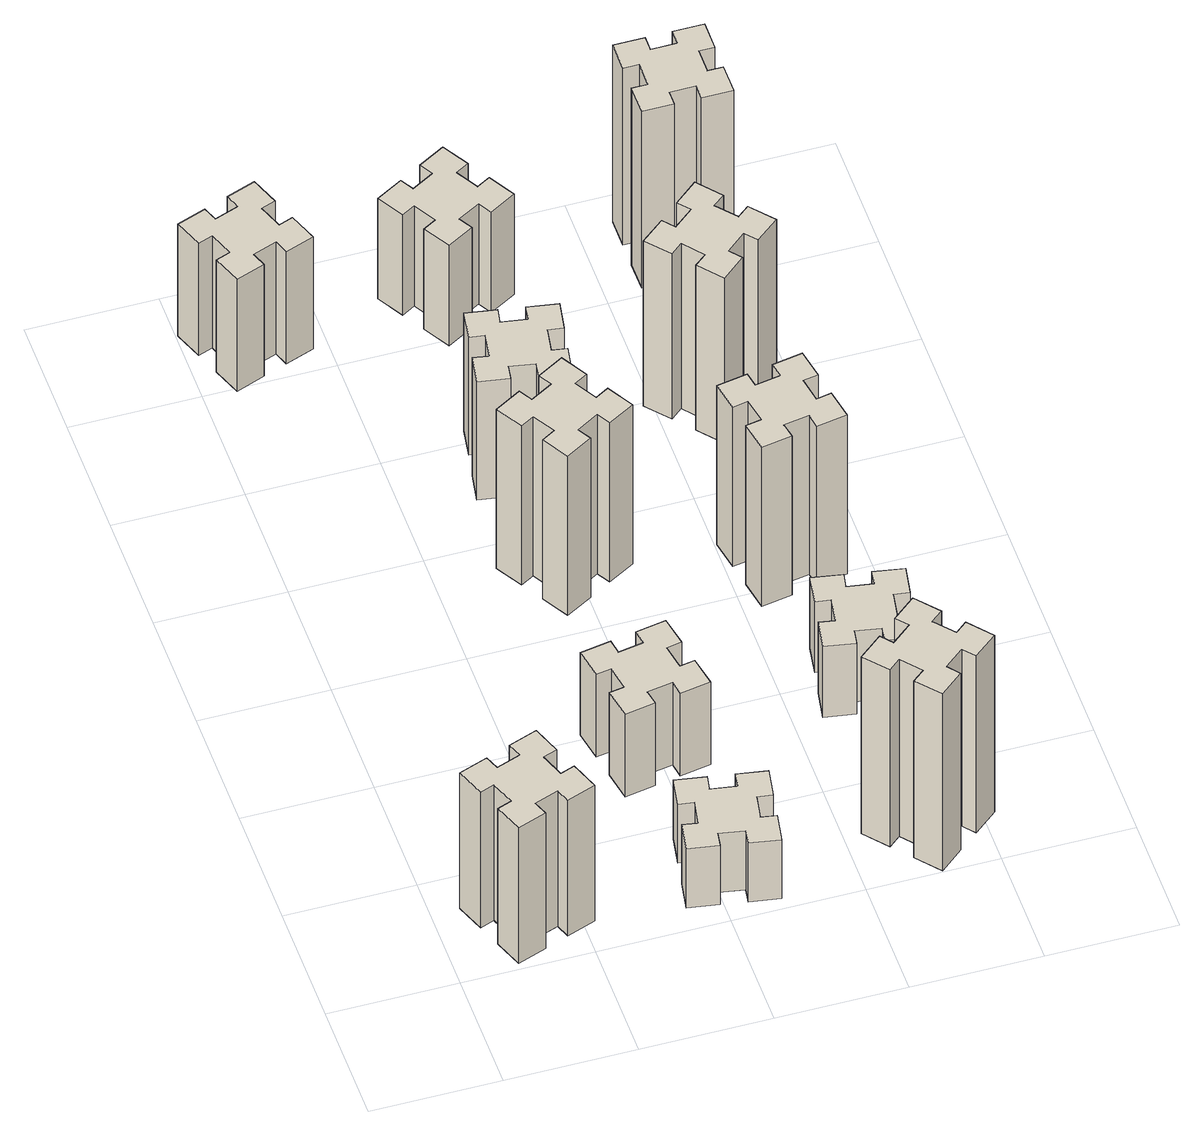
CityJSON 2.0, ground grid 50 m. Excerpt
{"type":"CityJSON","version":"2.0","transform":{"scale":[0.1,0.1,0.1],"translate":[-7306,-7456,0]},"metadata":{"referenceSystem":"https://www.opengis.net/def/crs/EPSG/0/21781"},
"CityObjects":{
"building1":{"type":"Building","attributes":{"class":"1000","function":"1000","usage":"1000","yearOfConstruction":2016,"roofType":"1000","measuredHeight":69,"storeysAboveGround":30,"storeysBelowGround":0},"geometry":[{"type":"Solid","lod":"1","boundaries":[[[[0,1,2,3,4,5,6,7,8,9,10,11,12,13,14,15,16,17,18,19]],[[17,16,20,21]],[[16,15,22,20]],[[15,14,23,22]],[[14,13,24,23]],[[13,12,25,24]],[[12,11,26,25]],[[11,10,27,26]],[[10,9,28,27]],[[9,8,29,28]],[[8,7,30,29]],[[7,6,31,30]],[[6,5,32,31]],[[5,4,33,32]],[[4,3,34,33]],[[3,2,35,34]],[[2,1,36,35]],[[1,0,37,36]],[[0,19,38,37]],[[19,18,39,38]],[[18,17,21,39]],[[24,25,26,27,28,29,30,31,32,33,34,35,36,37,38,39,21,20,22,23]]]]}]},
"building2":{"type":"Building","attributes":{"class":"1000","function":"1000","usage":"1000","yearOfConstruction":2016,"roofType":"1000","measuredHeight":30,"storeysAboveGround":30,"storeysBelowGround":0},"geometry":[{"type":"Solid","lod":"1","boundaries":[[[[40,41,42,43,44,45,46,47,48,49,50,51,52,53,54,55,56,57,58,59]],[[57,56,60,61]],[[56,55,62,60]],[[55,54,63,62]],[[54,53,64,63]],[[53,52,65,64]],[[52,51,66,65]],[[51,50,67,66]],[[50,49,68,67]],[[49,48,69,68]],[[48,47,70,69]],[[47,46,71,70]],[[46,45,72,71]],[[45,44,73,72]],[[44,43,74,73]],[[43,42,75,74]],[[42,41,76,75]],[[41,40,77,76]],[[40,59,78,77]],[[59,58,79,78]],[[58,57,61,79]],[[64,65,66,67,68,69,70,71,72,73,74,75,76,77,78,79,61,60,62,63]]]]}]},
"building3":{"type":"Building","attributes":{"class":"1000","function":"1000","usage":"1000","yearOfConstruction":2016,"roofType":"1000","measuredHeight":57,"storeysAboveGround":30,"storeysBelowGround":0},"geometry":[{"type":"Solid","lod":"1","boundaries":[[[[80,81,82,83,84,85,86,87,88,89,90,91,92,93,94,95,96,97,98,99]],[[97,96,100,101]],[[96,95,102,100]],[[95,94,103,102]],[[94,93,104,103]],[[93,92,105,104]],[[92,91,106,105]],[[91,90,107,106]],[[90,89,108,107]],[[89,88,109,108]],[[88,87,110,109]],[[87,86,111,110]],[[86,85,112,111]],[[85,84,113,112]],[[84,83,114,113]],[[83,82,115,114]],[[82,81,116,115]],[[81,80,117,116]],[[80,99,118,117]],[[99,98,119,118]],[[98,97,101,119]],[[104,105,106,107,108,109,110,111,112,113,114,115,116,117,118,119,101,100,102,103]]]]}]},
"building4":{"type":"Building","attributes":{"class":"1000","function":"1000","usage":"1000","yearOfConstruction":2016,"roofType":"1000","measuredHeight":42,"storeysAboveGround":30,"storeysBelowGround":0},"geometry":[{"type":"Solid","lod":"1","boundaries":[[[[120,121,122,123,124,125,126,127,128,129,130,131,132,133,134,135,136,137,138,139]],[[137,136,140,141]],[[136,135,142,140]],[[135,134,143,142]],[[134,133,144,143]],[[133,132,145,144]],[[132,131,146,145]],[[131,130,147,146]],[[130,129,148,147]],[[129,128,149,148]],[[128,127,150,149]],[[127,126,151,150]],[[126,125,152,151]],[[125,124,153,152]],[[124,123,154,153]],[[123,122,155,154]],[[122,121,156,155]],[[121,120,157,156]],[[120,139,158,157]],[[139,138,159,158]],[[138,137,141,159]],[[144,145,146,147,148,149,150,151,152,153,154,155,156,157,158,159,141,140,142,143]]]]}]},
"building5":{"type":"Building","attributes":{"class":"1000","function":"1000","usage":"1000","yearOfConstruction":2016,"roofType":"1000","measuredHeight":81,"storeysAboveGround":30,"storeysBelowGround":0},"geometry":[{"type":"Solid","lod":"1","boundaries":[[[[160,161,162,163,164,165,166,167,168,169,170,171,172,173,174,175,176,177,178,179]],[[177,176,180,181]],[[176,175,182,180]],[[175,174,183,182]],[[174,173,184,183]],[[173,172,185,184]],[[172,171,186,185]],[[171,170,187,186]],[[170,169,188,187]],[[169,168,189,188]],[[168,167,190,189]],[[167,166,191,190]],[[166,165,192,191]],[[165,164,193,192]],[[164,163,194,193]],[[163,162,195,194]],[[162,161,196,195]],[[161,160,197,196]],[[160,179,198,197]],[[179,178,199,198]],[[178,177,181,199]],[[184,185,186,187,188,189,190,191,192,193,194,195,196,197,198,199,181,180,182,183]]]]}]},
"building6":{"type":"Building","attributes":{"class":"1000","function":"1000","usage":"1000","yearOfConstruction":2016,"roofType":"1000","measuredHeight":60,"storeysAboveGround":30,"storeysBelowGround":0},"geometry":[{"type":"Solid","lod":"1","boundaries":[[[[200,201,202,203,204,205,206,207,208,209,210,211,212,213,214,215,216,217,218,219]],[[217,216,220,221]],[[216,215,222,220]],[[215,214,223,222]],[[214,213,224,223]],[[213,212,225,224]],[[212,211,226,225]],[[211,210,227,226]],[[210,209,228,227]],[[209,208,229,228]],[[208,207,230,229]],[[207,206,231,230]],[[206,205,232,231]],[[205,204,233,232]],[[204,203,234,233]],[[203,202,235,234]],[[202,201,236,235]],[[201,200,237,236]],[[200,219,238,237]],[[219,218,239,238]],[[218,217,221,239]],[[224,225,226,227,228,229,230,231,232,233,234,235,236,237,238,239,221,220,222,223]]]]}]},
"building7":{"type":"Building","attributes":{"class":"1000","function":"1000","usage":"1000","yearOfConstruction":2016,"roofType":"1000","measuredHeight":90,"storeysAboveGround":30,"storeysBelowGround":0},"geometry":[{"type":"Solid","lod":"1","boundaries":[[[[240,241,242,243,244,245,246,247,248,249,250,251,252,253,254,255,256,257,258,259]],[[257,256,260,261]],[[256,255,262,260]],[[255,254,263,262]],[[254,253,264,263]],[[253,252,265,264]],[[252,251,266,265]],[[251,250,267,266]],[[250,249,268,267]],[[249,248,269,268]],[[248,247,270,269]],[[247,246,271,270]],[[246,245,272,271]],[[245,244,273,272]],[[244,243,274,273]],[[243,242,275,274]],[[242,241,276,275]],[[241,240,277,276]],[[240,259,278,277]],[[259,258,279,278]],[[258,257,261,279]],[[264,265,266,267,268,269,270,271,272,273,274,275,276,277,278,279,261,260,262,263]]]]}]},
"building8":{"type":"Building","attributes":{"class":"1000","function":"1000","usage":"1000","yearOfConstruction":2016,"roofType":"1000","measuredHeight":51,"storeysAboveGround":30,"storeysBelowGround":0},"geometry":[{"type":"Solid","lod":"1","boundaries":[[[[280,281,282,283,284,285,286,287,288,289,290,291,292,293,294,295,296,297,298,299]],[[297,296,300,301]],[[296,295,302,300]],[[295,294,303,302]],[[294,293,304,303]],[[293,292,305,304]],[[292,291,306,305]],[[291,290,307,306]],[[290,289,308,307]],[[289,288,309,308]],[[288,287,310,309]],[[287,286,311,310]],[[286,285,312,311]],[[285,284,313,312]],[[284,283,314,313]],[[283,282,315,314]],[[282,281,316,315]],[[281,280,317,316]],[[280,299,318,317]],[[299,298,319,318]],[[298,297,301,319]],[[304,305,306,307,308,309,310,311,312,313,314,315,316,317,318,319,301,300,302,303]]]]}]},
"building9":{"type":"Building","attributes":{"class":"1000","function":"1000","usage":"1000","yearOfConstruction":2016,"roofType":"1000","measuredHeight":36,"storeysAboveGround":30,"storeysBelowGround":0},"geometry":[{"type":"Solid","lod":"1","boundaries":[[[[320,321,322,323,324,325,326,327,328,329,330,331,332,333,334,335,336,337,338,339]],[[337,336,340,341]],[[336,335,342,340]],[[335,334,343,342]],[[334,333,344,343]],[[333,332,345,344]],[[332,331,346,345]],[[331,330,347,346]],[[330,329,348,347]],[[329,328,349,348]],[[328,327,350,349]],[[327,326,351,350]],[[326,325,352,351]],[[325,324,353,352]],[[324,323,354,353]],[[323,322,355,354]],[[322,321,356,355]],[[321,320,357,356]],[[320,339,358,357]],[[339,338,359,358]],[[338,337,341,359]],[[344,345,346,347,348,349,350,351,352,353,354,355,356,357,358,359,341,340,342,343]]]]}]},
"building10":{"type":"Building","attributes":{"class":"1000","function":"1000","usage":"1000","yearOfConstruction":2016,"roofType":"1000","measuredHeight":81,"storeysAboveGround":30,"storeysBelowGround":0},"geometry":[{"type":"Solid","lod":"1","boundaries":[[[[360,361,362,363,364,365,366,367,368,369,370,371,372,373,374,375,376,377,378,379]],[[377,376,380,381]],[[376,375,382,380]],[[375,374,383,382]],[[374,373,384,383]],[[373,372,385,384]],[[372,371,386,385]],[[371,370,387,386]],[[370,369,388,387]],[[369,368,389,388]],[[368,367,390,389]],[[367,366,391,390]],[[366,365,392,391]],[[365,364,393,392]],[[364,363,394,393]],[[363,362,395,394]],[[362,361,396,395]],[[361,360,397,396]],[[360,379,398,397]],[[379,378,399,398]],[[378,377,381,399]],[[384,385,386,387,388,389,390,391,392,393,394,395,396,397,398,399,381,380,382,383]]]]}]},
"building11":{"type":"Building","attributes":{"class":"1000","function":"1000","usage":"1000","yearOfConstruction":2016,"roofType":"1000","measuredHeight":84,"storeysAboveGround":30,"storeysBelowGround":0},"geometry":[{"type":"Solid","lod":"1","boundaries":[[[[400,401,402,403,404,405,406,407,408,409,410,411,412,413,414,415,416,417,418,419]],[[417,416,420,421]],[[416,415,422,420]],[[415,414,423,422]],[[414,413,424,423]],[[413,412,425,424]],[[412,411,426,425]],[[411,410,427,426]],[[410,409,428,427]],[[409,408,429,428]],[[408,407,430,429]],[[407,406,431,430]],[[406,405,432,431]],[[405,404,433,432]],[[404,403,434,433]],[[403,402,435,434]],[[402,401,436,435]],[[401,400,437,436]],[[400,419,438,437]],[[419,418,439,438]],[[418,417,421,439]],[[424,425,426,427,428,429,430,431,432,433,434,435,436,437,438,439,421,420,422,423]]]]}]},
"building12":{"type":"Building","attributes":{"class":"1000","function":"1000","usage":"1000","yearOfConstruction":2016,"roofType":"1000","measuredHeight":90,"storeysAboveGround":30,"storeysBelowGround":0},"geometry":[{"type":"Solid","lod":"1","boundaries":[[[[440,441,442,443,444,445,446,447,448,449,450,451,452,453,454,455,456,457,458,459]],[[457,456,460,461]],[[456,455,462,460]],[[455,454,463,462]],[[454,453,464,463]],[[453,452,465,464]],[[452,451,466,465]],[[451,450,467,466]],[[450,449,468,467]],[[449,448,469,468]],[[448,447,470,469]],[[447,446,471,470]],[[446,445,472,471]],[[445,444,473,472]],[[444,443,474,473]],[[443,442,475,474]],[[442,441,476,475]],[[441,440,477,476]],[[440,459,478,477]],[[459,458,479,478]],[[458,457,461,479]],[[464,465,466,467,468,469,470,471,472,473,474,475,476,477,478,479,461,460,462,463]]]]}]}
},
"vertices":[
[335,366,0],[241,332,0],[220,388,0],[107,347,0],[149,234,0],[205,255,0],[239,161,0],[183,140,0],[224,27,0],[337,69,0],[316,125,0],[410,159,0],[430,103,0],[543,144,0],[502,257,0],[446,236,0],[412,330,0],[468,350,0],[427,463,0],[314,422,0],[412,330,690],[468,350,690],[446,236,690],[502,257,690],[543,144,690],[430,103,690],[410,159,690],[316,125,690],[337,69,690],[224,27,690],[183,140,690],[239,161,690],[205,255,690],[149,234,690],[107,347,690],[220,388,690],[241,332,690],[335,366,690],[314,422,690],[427,463,690],
[966,314,0],[948,215,0],[889,226,0],[868,107,0],[987,87,0],[997,146,0],[1095,128,0],[1085,69,0],[1203,48,0],[1224,167,0],[1165,177,0],[1182,275,0],[1241,265,0],[1262,383,0],[1144,404,0],[1134,345,0],[1035,362,0],[1046,421,0],[927,442,0],[907,324,0],[1035,362,300],[1046,421,300],[1134,345,300],[1144,404,300],[1262,383,300],[1241,265,300],[1182,275,300],[1165,177,300],[1224,167,300],[1203,48,300],[1085,69,300],[1095,128,300],[997,146,300],[987,87,300],[868,107,300],[889,226,300],[948,215,300],[966,314,300],[907,324,300],[927,442,300],
[216,3085,0],[310,3119,0],[330,3063,0],[443,3104,0],[402,3217,0],[346,3196,0],[312,3290,0],[368,3310,0],[327,3423,0],[214,3382,0],[235,3326,0],[141,3292,0],[120,3348,0],[7,3307,0],[49,3194,0],[105,3215,0],[139,3121,0],[83,3100,0],[124,2987,0],[237,3029,0],[139,3121,570],[83,3100,570],[105,3215,570],[49,3194,570],[7,3307,570],[120,3348,570],[141,3292,570],[235,3326,570],[214,3382,570],[327,3423,570],[368,3310,570],[312,3290,570],[346,3196,570],[402,3217,570],[443,3104,570],[330,3063,570],[310,3119,570],[216,3085,570],[237,3029,570],[124,2987,570],
[995,1002,0],[897,985,0],[887,1044,0],[768,1023,0],[789,905,0],[848,915,0],[866,817,0],[807,807,0],[827,688,0],[946,709,0],[935,768,0],[1034,786,0],[1044,727,0],[1162,747,0],[1141,866,0],[1082,855,0],[1065,954,0],[1124,964,0],[1103,1082,0],[985,1061,0],[1065,954,420],[1124,964,420],[1082,855,420],[1141,866,420],[1162,747,420],[1044,727,420],[1034,786,420],[935,768,420],[946,709,420],[827,688,420],[807,807,420],[866,817,420],[848,915,420],[789,905,420],[768,1023,420],[887,1044,420],[897,985,420],[995,1002,420],[985,1061,420],[1103,1082,420],
[1086,1837,0],[1036,1924,0],[1088,1954,0],[1028,2058,0],[924,1998,0],[954,1946,0],[867,1896,0],[837,1948,0],[733,1888,0],[793,1784,0],[845,1814,0],[895,1727,0],[843,1697,0],[903,1593,0],[1007,1653,0],[977,1705,0],[1064,1755,0],[1094,1703,0],[1198,1763,0],[1138,1867,0],[1064,1755,810],[1094,1703,810],[977,1705,810],[1007,1653,810],[903,1593,810],[843,1697,810],[895,1727,810],[845,1814,810],[793,1784,810],[733,1888,810],[837,1948,810],[867,1896,810],[954,1946,810],[924,1998,810],[1028,2058,810],[1088,1954,810],[1036,1924,810],[1086,1837,810],[1138,1867,810],[1198,1763,810],
[866,2434,0],[848,2335,0],[789,2346,0],[768,2227,0],[887,2207,0],[897,2266,0],[995,2248,0],[985,2189,0],[1103,2168,0],[1124,2287,0],[1065,2297,0],[1082,2395,0],[1141,2385,0],[1162,2503,0],[1044,2524,0],[1034,2465,0],[935,2482,0],[946,2541,0],[827,2562,0],[807,2444,0],[935,2482,600],[946,2541,600],[1034,2465,600],[1044,2524,600],[1162,2503,600],[1141,2385,600],[1082,2395,600],[1065,2297,600],[1124,2287,600],[1103,2168,600],[985,2189,600],[995,2248,600],[897,2266,600],[887,2207,600],[768,2227,600],[789,2346,600],[848,2335,600],[866,2434,600],[807,2444,600],[827,2562,600],
[1838,129,0],[1914,193,0],[1953,147,0],[2045,224,0],[1968,316,0],[1922,278,0],[1857,354,0],[1903,393,0],[1826,485,0],[1734,408,0],[1773,362,0],[1696,297,0],[1658,343,0],[1566,266,0],[1643,174,0],[1689,213,0],[1753,136,0],[1707,98,0],[1784,6,0],[1876,83,0],[1753,136,900],[1707,98,900],[1689,213,900],[1643,174,900],[1566,266,900],[1658,343,900],[1696,297,900],[1773,362,900],[1734,408,900],[1826,485,900],[1903,393,900],[1857,354,900],[1922,278,900],[1968,316,900],[2045,224,900],[1953,147,900],[1914,193,900],[1838,129,900],[1876,83,900],[1784,6,900],
[1086,3217,0],[1036,3304,0],[1088,3334,0],[1028,3438,0],[924,3378,0],[954,3326,0],[867,3276,0],[837,3328,0],[733,3268,0],[793,3164,0],[845,3194,0],[895,3107,0],[843,3077,0],[903,2973,0],[1007,3033,0],[977,3085,0],[1064,3135,0],[1094,3083,0],[1198,3143,0],[1138,3247,0],[1064,3135,510],[1094,3083,510],[977,3085,510],[1007,3033,510],[903,2973,510],[843,3077,510],[895,3107,510],[845,3194,510],[793,3164,510],[733,3268,510],[837,3328,510],[867,3276,510],[954,3326,510],[924,3378,510],[1028,3438,510],[1088,3334,510],[1036,3304,510],[1086,3217,510],[1138,3247,510],[1198,3143,510],
[1737,886,0],[1835,868,0],[1825,809,0],[1943,788,0],[1964,907,0],[1905,917,0],[1922,1015,0],[1981,1005,0],[2002,1123,0],[1884,1144,0],[1874,1085,0],[1775,1102,0],[1786,1161,0],[1667,1182,0],[1647,1064,0],[1706,1054,0],[1688,955,0],[1629,966,0],[1608,847,0],[1727,827,0],[1688,955,360],[1629,966,360],[1706,1054,360],[1647,1064,360],[1667,1182,360],[1786,1161,360],[1775,1102,360],[1874,1085,360],[1884,1144,360],[2002,1123,360],[1981,1005,360],[1922,1015,360],[1905,917,360],[1964,907,360],[1943,788,360],[1825,809,360],[1835,868,360],[1737,886,360],[1727,827,360],[1608,847,360],
[1735,1742,0],[1637,1725,0],[1627,1784,0],[1508,1763,0],[1529,1645,0],[1588,1655,0],[1606,1557,0],[1547,1547,0],[1567,1428,0],[1686,1449,0],[1675,1508,0],[1774,1526,0],[1784,1467,0],[1902,1487,0],[1881,1606,0],[1822,1595,0],[1805,1694,0],[1864,1704,0],[1843,1822,0],[1725,1801,0],[1805,1694,810],[1864,1704,810],[1822,1595,810],[1881,1606,810],[1902,1487,810],[1784,1467,810],[1774,1526,810],[1675,1508,810],[1686,1449,810],[1567,1428,810],[1547,1547,810],[1606,1557,810],[1588,1655,810],[1529,1645,810],[1508,1763,810],[1627,1784,810],[1637,1725,810],[1735,1742,810],[1725,1801,810],[1843,1822,810],
[1822,2498,0],[1757,2574,0],[1803,2613,0],[1726,2705,0],[1634,2628,0],[1673,2582,0],[1596,2517,0],[1558,2563,0],[1466,2486,0],[1543,2394,0],[1589,2433,0],[1653,2356,0],[1607,2318,0],[1684,2226,0],[1776,2303,0],[1738,2349,0],[1814,2413,0],[1853,2367,0],[1945,2444,0],[1868,2536,0],[1814,2413,840],[1853,2367,840],[1738,2349,840],[1776,2303,840],[1684,2226,840],[1607,2318,840],[1653,2356,840],[1589,2433,840],[1543,2394,840],[1466,2486,840],[1558,2563,840],[1596,2517,840],[1673,2582,840],[1634,2628,840],[1726,2705,840],[1803,2613,840],[1757,2574,840],[1822,2498,840],[1868,2536,840],[1945,2444,840],
[1755,3095,0],[1855,3095,0],[1855,3035,0],[1975,3035,0],[1975,3155,0],[1915,3155,0],[1915,3255,0],[1975,3255,0],[1975,3375,0],[1855,3375,0],[1855,3315,0],[1755,3315,0],[1755,3375,0],[1635,3375,0],[1635,3255,0],[1695,3255,0],[1695,3155,0],[1635,3155,0],[1635,3035,0],[1755,3035,0],[1695,3155,900],[1635,3155,900],[1695,3255,900],[1635,3255,900],[1635,3375,900],[1755,3375,900],[1755,3315,900],[1855,3315,900],[1855,3375,900],[1975,3375,900],[1975,3255,900],[1915,3255,900],[1915,3155,900],[1975,3155,900],[1975,3035,900],[1855,3035,900],[1855,3095,900],[1755,3095,900],[1755,3035,900],[1635,3035,900]
]}
